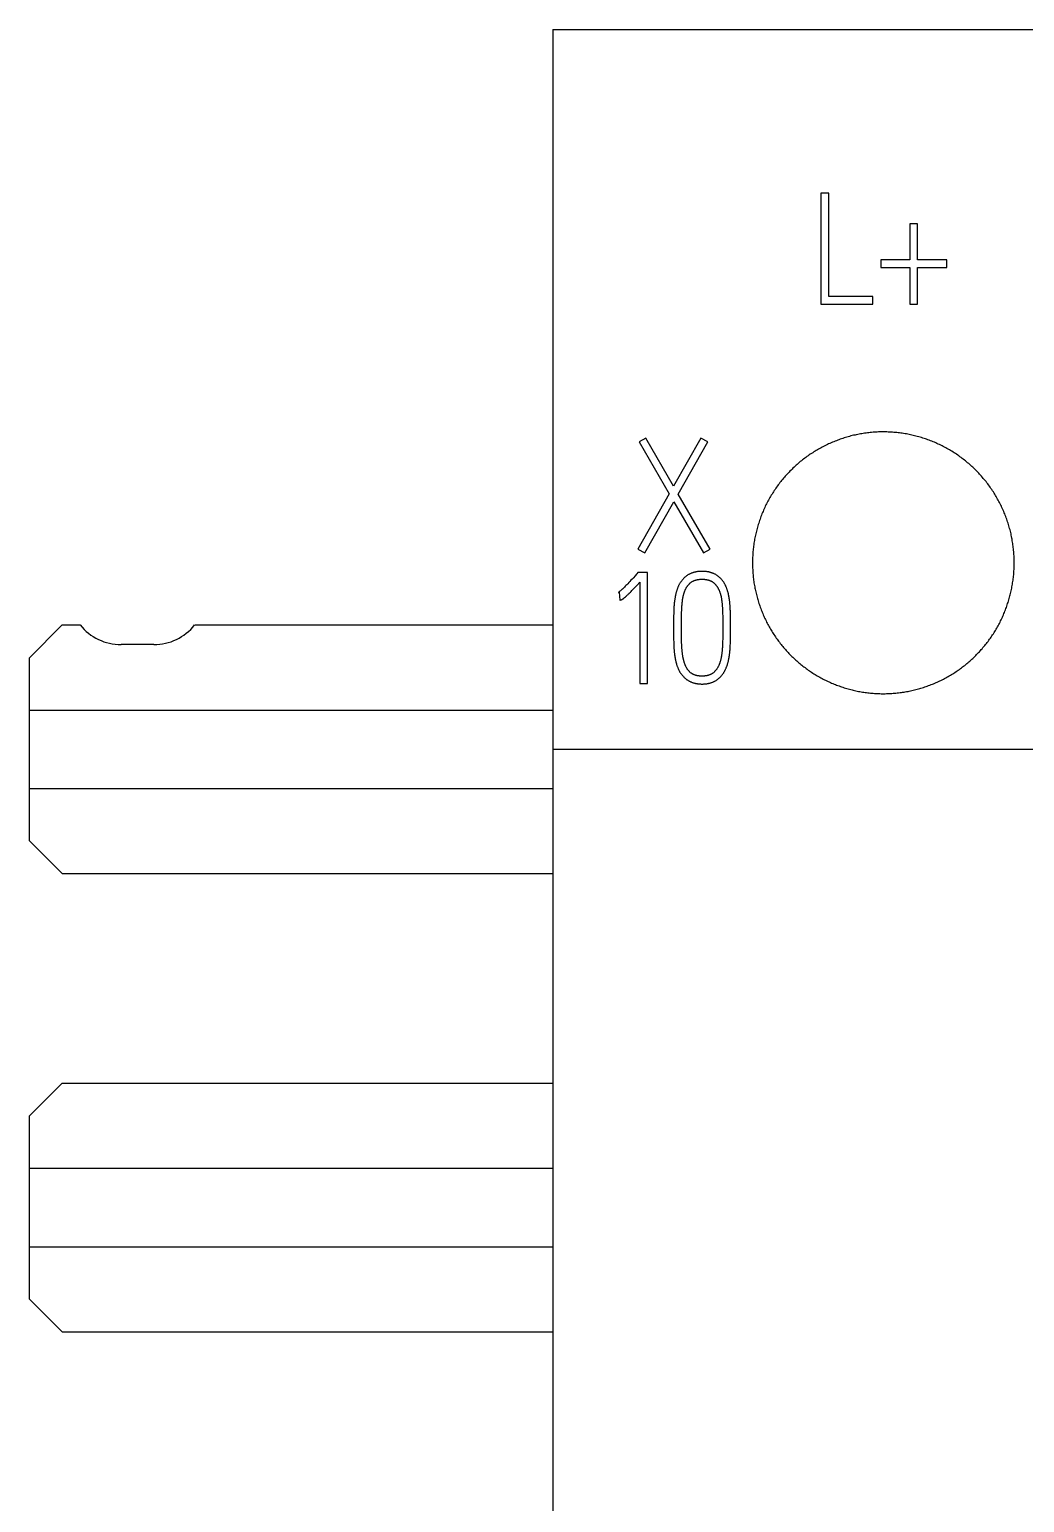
# Model space of a CAD drawing. Extents: x 0 to 420, y 0 to 297.
# Drawn here: x 102.81 to 118.02, y 212.14 to 234.65 of the extents above; entities that cross this region are included whole.
import ezdxf

# ---------------------------------------------------------------- set-up
doc = ezdxf.new("R2010")
doc.units = 0
doc.header["$LTSCALE"] = 23.1
doc.layers.add('10000_FRONT', color=7, linetype='CONTINUOUS')
doc.layers.add('10500_FRONT_LABELING', color=7, linetype='CONTINUOUS')

msp = doc.modelspace()

# ---------------------------------------------------------------- linework, layer by layer
at = {"layer": '10000_FRONT', "color": 7, "linetype": 'CONTINUOUS'}
for p, q in [((110.808, 234.648), (110.808, 144.648)), ((110.808, 234.648), (146.308, 234.648)), ((103.308, 225.548), (102.808, 225.048)), ((103.308, 225.548), (103.584, 225.548)), ((105.333, 225.548), (110.808, 225.548)), ((104.708, 225.248), (104.208, 225.248)), ((102.808, 222.248), (102.808, 225.048)), ((102.808, 224.248), (110.808, 224.248)), ((110.808, 223.648), (146.308, 223.648)), ((102.808, 223.048), (110.808, 223.048)), ((102.808, 222.248), (103.308, 221.748)), ((103.308, 221.748), (110.808, 221.748)), ((103.308, 218.548), (102.808, 218.048)), ((103.308, 218.548), (110.808, 218.548)), ((102.808, 215.248), (102.808, 218.048)), ((102.808, 217.248), (110.808, 217.248)), ((102.808, 216.048), (110.808, 216.048)), ((102.808, 215.248), (103.308, 214.748)), ((103.308, 214.748), (110.808, 214.748))]:
    msp.add_line(p, q, dxfattribs=at)
for points in [[(117.858, 226.498), (117.858, 226.519), (117.858, 226.541), (117.857, 226.562), (117.856, 226.583), (117.855, 226.605), (117.854, 226.626), (117.852, 226.647), (117.851, 226.668), (117.849, 226.689), (117.847, 226.71), (117.844, 226.731), (117.842, 226.752), (117.839, 226.773), (117.836, 226.794), (117.833, 226.815), (117.829, 226.836), (117.826, 226.857), (117.822, 226.877), (117.818, 226.898), (117.813, 226.919), (117.809, 226.94), (117.804, 226.96), (117.799, 226.981), (117.794, 227.001), (117.788, 227.022), (117.783, 227.042), (117.777, 227.063), (117.771, 227.083), (117.764, 227.103), (117.758, 227.124), (117.751, 227.144), (117.744, 227.164), (117.737, 227.184), (117.729, 227.204), (117.722, 227.224), (117.714, 227.244), (117.706, 227.264), (117.697, 227.283), (117.689, 227.303), (117.68, 227.322), (117.671, 227.342), (117.662, 227.361), (117.653, 227.38), (117.644, 227.399), (117.634, 227.418), (117.624, 227.436), (117.614, 227.455), (117.604, 227.473), (117.594, 227.492), (117.583, 227.51), (117.572, 227.528), (117.561, 227.546), (117.55, 227.564), (117.539, 227.582), (117.527, 227.6), (117.515, 227.618), (117.503, 227.635), (117.491, 227.653), (117.479, 227.67), (117.466, 227.687), (117.453, 227.704), (117.44, 227.721), (117.427, 227.738), (117.414, 227.755), (117.4, 227.772), (117.386, 227.788), (117.373, 227.804), (117.359, 227.82), (117.344, 227.836), (117.33, 227.852), (117.315, 227.868), (117.301, 227.883), (117.286, 227.898), (117.271, 227.913), (117.256, 227.928), (117.241, 227.943), (117.225, 227.958), (117.21, 227.972), (117.194, 227.986), (117.178, 228), (117.162, 228.014), (117.146, 228.028), (117.13, 228.042), (117.113, 228.055), (117.097, 228.068), (117.08, 228.081), (117.063, 228.094), (117.046, 228.107), (117.029, 228.119), (117.012, 228.132), (116.994, 228.144), (116.976, 228.156), (116.959, 228.168), (116.941, 228.18), (116.923, 228.191), (116.904, 228.202), (116.886, 228.214), (116.867, 228.225), (116.849, 228.235), (116.83, 228.246), (116.811, 228.256), (116.793, 228.266), (116.774, 228.276), (116.755, 228.286), (116.736, 228.295), (116.716, 228.304), (116.697, 228.313), (116.678, 228.322), (116.658, 228.331), (116.639, 228.339), (116.619, 228.347), (116.6, 228.355), (116.58, 228.363), (116.56, 228.371), (116.54, 228.378), (116.52, 228.385), (116.5, 228.392), (116.48, 228.399), (116.459, 228.405), (116.439, 228.412), (116.419, 228.418), (116.398, 228.424), (116.377, 228.429), (116.357, 228.435), (116.336, 228.44), (116.315, 228.445), (116.294, 228.45), (116.273, 228.454), (116.252, 228.459), (116.231, 228.463), (116.21, 228.467), (116.189, 228.47), (116.168, 228.474), (116.146, 228.477), (116.125, 228.48), (116.104, 228.483), (116.083, 228.485), (116.062, 228.488), (116.041, 228.49), (116.019, 228.491), (115.998, 228.493), (115.977, 228.494), (115.956, 228.496), (115.934, 228.496), (115.913, 228.497), (115.892, 228.498), (115.871, 228.498), (115.849, 228.498), (115.828, 228.498), (115.807, 228.497), (115.785, 228.497), (115.764, 228.496), (115.743, 228.495), (115.721, 228.493), (115.7, 228.492), (115.679, 228.49), (115.657, 228.488), (115.636, 228.486), (115.614, 228.483), (115.593, 228.48), (115.572, 228.477), (115.551, 228.474), (115.529, 228.471), (115.508, 228.467), (115.487, 228.463), (115.466, 228.459), (115.445, 228.455), (115.425, 228.45), (115.404, 228.446), (115.383, 228.441), (115.362, 228.436), (115.342, 228.43), (115.321, 228.425), (115.301, 228.419), (115.28, 228.413), (115.26, 228.407), (115.24, 228.4), (115.22, 228.393), (115.2, 228.386), (115.18, 228.379), (115.16, 228.372), (115.14, 228.364), (115.12, 228.357), (115.1, 228.349), (115.08, 228.341), (115.061, 228.332), (115.041, 228.323), (115.021, 228.315), (115.002, 228.305), (114.983, 228.296), (114.963, 228.287), (114.944, 228.277), (114.925, 228.267), (114.906, 228.257), (114.887, 228.247), (114.869, 228.236), (114.85, 228.226), (114.832, 228.215), (114.814, 228.204)], [(114.814, 228.204), (114.796, 228.192), (114.778, 228.181), (114.76, 228.169), (114.742, 228.158), (114.725, 228.146), (114.707, 228.134), (114.69, 228.121), (114.673, 228.109), (114.656, 228.096), (114.639, 228.083), (114.622, 228.07), (114.605, 228.057), (114.589, 228.044), (114.573, 228.03), (114.556, 228.016), (114.54, 228.002), (114.524, 227.988), (114.509, 227.974), (114.493, 227.96), (114.477, 227.945), (114.462, 227.93), (114.447, 227.915), (114.431, 227.9), (114.417, 227.884), (114.402, 227.869), (114.387, 227.853), (114.373, 227.837), (114.359, 227.821), (114.345, 227.805), (114.331, 227.789), (114.317, 227.773), (114.304, 227.756), (114.29, 227.74), (114.277, 227.723), (114.264, 227.706), (114.252, 227.689), (114.239, 227.672), (114.227, 227.655), (114.215, 227.638), (114.203, 227.62), (114.191, 227.603), (114.179, 227.585), (114.168, 227.567), (114.157, 227.549), (114.146, 227.531), (114.135, 227.513), (114.124, 227.494), (114.113, 227.476), (114.103, 227.457), (114.093, 227.439), (114.083, 227.42), (114.073, 227.401), (114.064, 227.382), (114.054, 227.362), (114.045, 227.343), (114.036, 227.324), (114.028, 227.304), (114.019, 227.284), (114.011, 227.265), (114.003, 227.245), (113.995, 227.225), (113.987, 227.206), (113.98, 227.186), (113.973, 227.166), (113.966, 227.146), (113.959, 227.126), (113.953, 227.105), (113.946, 227.085), (113.94, 227.065), (113.934, 227.045), (113.929, 227.024), (113.923, 227.004), (113.918, 226.983), (113.913, 226.963), (113.908, 226.942), (113.903, 226.922), (113.899, 226.901), (113.895, 226.88), (113.891, 226.859), (113.887, 226.838), (113.884, 226.817), (113.88, 226.796), (113.877, 226.775), (113.875, 226.754), (113.872, 226.733), (113.869, 226.712), (113.867, 226.69), (113.865, 226.669), (113.864, 226.648), (113.862, 226.626), (113.861, 226.605), (113.86, 226.584), (113.859, 226.562), (113.859, 226.541), (113.858, 226.519), (113.858, 226.498)], [(113.858, 226.498), (113.858, 226.477), (113.858, 226.457), (113.859, 226.436), (113.86, 226.416), (113.861, 226.395), (113.862, 226.375), (113.863, 226.355), (113.865, 226.334), (113.867, 226.314), (113.869, 226.294), (113.871, 226.274), (113.873, 226.254), (113.876, 226.233), (113.878, 226.213), (113.881, 226.193), (113.885, 226.173), (113.888, 226.153), (113.892, 226.133), (113.895, 226.113), (113.899, 226.093), (113.904, 226.073), (113.908, 226.054), (113.913, 226.034), (113.917, 226.014), (113.923, 225.994), (113.928, 225.975), (113.933, 225.955), (113.939, 225.935), (113.945, 225.916), (113.951, 225.896), (113.957, 225.877), (113.963, 225.857), (113.97, 225.838), (113.977, 225.818), (113.984, 225.799), (113.991, 225.78), (113.999, 225.761), (114.007, 225.742), (114.014, 225.723), (114.022, 225.704), (114.031, 225.685), (114.039, 225.667), (114.048, 225.648), (114.056, 225.63), (114.065, 225.612), (114.074, 225.593), (114.084, 225.575), (114.093, 225.557), (114.103, 225.539), (114.113, 225.522), (114.123, 225.504), (114.133, 225.486), (114.143, 225.469), (114.154, 225.451), (114.164, 225.434), (114.175, 225.417), (114.186, 225.4), (114.198, 225.383), (114.209, 225.366), (114.221, 225.349), (114.233, 225.333), (114.245, 225.316), (114.257, 225.299), (114.269, 225.283), (114.282, 225.267), (114.295, 225.251), (114.308, 225.235), (114.321, 225.219), (114.334, 225.203), (114.347, 225.187), (114.361, 225.172), (114.375, 225.157), (114.388, 225.142), (114.402, 225.127), (114.416, 225.112), (114.431, 225.097), (114.445, 225.083), (114.459, 225.068), (114.474, 225.054), (114.489, 225.04), (114.504, 225.026), (114.519, 225.012), (114.534, 224.999), (114.549, 224.986), (114.565, 224.972), (114.58, 224.959), (114.596, 224.946), (114.612, 224.933), (114.628, 224.921), (114.644, 224.908), (114.661, 224.896), (114.677, 224.884), (114.694, 224.872), (114.71, 224.86), (114.727, 224.848), (114.744, 224.837), (114.761, 224.825), (114.779, 224.814), (114.796, 224.803), (114.814, 224.792), (114.831, 224.782), (114.849, 224.771), (114.867, 224.761), (114.885, 224.751), (114.903, 224.741), (114.921, 224.731), (114.939, 224.722), (114.957, 224.712), (114.976, 224.703), (114.994, 224.694), (115.013, 224.685), (115.031, 224.677), (115.05, 224.669), (115.068, 224.66), (115.087, 224.652), (115.106, 224.645), (115.125, 224.637), (115.144, 224.63), (115.163, 224.623), (115.182, 224.616), (115.202, 224.609), (115.221, 224.602), (115.24, 224.596), (115.26, 224.589), (115.279, 224.583), (115.299, 224.578), (115.319, 224.572), (115.339, 224.567), (115.359, 224.561), (115.379, 224.556), (115.399, 224.551), (115.419, 224.547), (115.439, 224.542), (115.459, 224.538), (115.48, 224.534), (115.5, 224.53), (115.52, 224.527), (115.54, 224.523), (115.561, 224.52), (115.581, 224.517), (115.601, 224.515), (115.622, 224.512), (115.642, 224.51), (115.662, 224.508), (115.683, 224.506), (115.703, 224.504), (115.723, 224.503), (115.744, 224.501), (115.764, 224.5), (115.785, 224.499), (115.805, 224.499), (115.825, 224.498), (115.846, 224.498), (115.866, 224.498), (115.887, 224.498), (115.907, 224.499), (115.928, 224.499), (115.948, 224.5), (115.969, 224.501), (115.989, 224.502), (116.01, 224.504), (116.03, 224.505), (116.051, 224.507), (116.071, 224.509), (116.092, 224.512), (116.113, 224.514), (116.133, 224.517), (116.153, 224.52), (116.174, 224.523), (116.194, 224.526), (116.214, 224.53), (116.235, 224.534), (116.255, 224.538), (116.275, 224.542), (116.295, 224.546), (116.315, 224.551), (116.335, 224.556), (116.354, 224.561), (116.374, 224.566), (116.394, 224.571), (116.414, 224.577), (116.433, 224.582), (116.453, 224.588), (116.472, 224.595), (116.492, 224.601), (116.511, 224.608), (116.53, 224.614), (116.549, 224.621), (116.569, 224.628), (116.588, 224.636), (116.607, 224.643), (116.626, 224.651), (116.645, 224.659), (116.664, 224.667), (116.682, 224.676), (116.701, 224.684), (116.72, 224.693), (116.738, 224.702), (116.757, 224.711)], [(116.757, 224.711), (116.775, 224.721), (116.794, 224.73), (116.812, 224.74), (116.83, 224.75), (116.848, 224.76), (116.865, 224.77), (116.883, 224.781), (116.901, 224.791), (116.918, 224.802), (116.935, 224.813), (116.952, 224.824), (116.969, 224.835), (116.986, 224.847), (117.003, 224.858), (117.02, 224.87), (117.036, 224.882), (117.053, 224.894), (117.069, 224.906), (117.085, 224.919), (117.101, 224.931), (117.117, 224.944), (117.133, 224.957), (117.149, 224.97), (117.164, 224.983), (117.18, 224.997), (117.195, 225.01), (117.21, 225.024), (117.225, 225.038), (117.24, 225.052), (117.255, 225.067), (117.27, 225.081), (117.284, 225.096), (117.299, 225.11), (117.313, 225.125), (117.327, 225.14), (117.341, 225.156), (117.354, 225.171), (117.368, 225.186), (117.381, 225.202), (117.394, 225.217), (117.407, 225.233), (117.42, 225.249), (117.433, 225.265), (117.445, 225.281), (117.458, 225.297), (117.47, 225.314), (117.482, 225.33), (117.494, 225.347), (117.505, 225.363), (117.517, 225.38), (117.528, 225.397), (117.539, 225.414), (117.55, 225.431), (117.561, 225.449), (117.571, 225.466), (117.582, 225.484), (117.592, 225.501), (117.602, 225.519), (117.612, 225.537), (117.622, 225.555), (117.631, 225.573), (117.641, 225.591), (117.65, 225.61), (117.659, 225.628), (117.668, 225.647), (117.677, 225.665), (117.685, 225.684), (117.693, 225.703), (117.701, 225.722), (117.709, 225.741), (117.717, 225.76), (117.724, 225.779), (117.731, 225.798), (117.739, 225.817), (117.745, 225.836), (117.752, 225.855), (117.758, 225.875), (117.765, 225.894), (117.771, 225.913), (117.777, 225.933), (117.782, 225.952), (117.788, 225.972), (117.793, 225.992), (117.798, 226.011), (117.803, 226.031), (117.807, 226.051), (117.812, 226.071), (117.816, 226.09), (117.82, 226.11), (117.824, 226.13), (117.828, 226.151), (117.831, 226.171), (117.834, 226.191), (117.837, 226.211), (117.84, 226.231), (117.843, 226.252), (117.845, 226.272), (117.848, 226.293), (117.85, 226.313), (117.851, 226.334), (117.853, 226.354), (117.854, 226.375), (117.855, 226.395), (117.856, 226.416), (117.857, 226.436), (117.858, 226.457), (117.858, 226.477), (117.858, 226.498)]]:
    msp.add_lwpolyline(points, dxfattribs=at)
for centre, start, end in [((104.208, 226.048), 218.6822, 270), ((104.708, 226.048), 270, 321.3178)]:
    msp.add_arc(centre, 0.8, start, end, dxfattribs=at)
at = {"layer": '10500_FRONT_LABELING', "color": 7, "linetype": 'CONTINUOUS'}
for p, q in [((114.903, 232.146), (114.903, 230.448)), ((115.023, 232.146), (114.903, 232.146)), ((115.023, 230.568), (115.023, 232.146)), ((116.264, 231.676), (116.264, 231.129)), ((116.381, 231.676), (116.264, 231.676)), ((116.381, 231.129), (116.381, 231.676)), ((115.82, 231.129), (115.82, 231.009)), ((116.264, 231.129), (115.82, 231.129)), ((115.82, 231.009), (116.264, 231.009)), ((116.264, 231.009), (116.264, 230.448)), ((116.829, 231.129), (116.381, 231.129)), ((116.381, 230.448), (116.381, 231.009)), ((116.381, 231.009), (116.829, 231.009)), ((116.829, 231.009), (116.829, 231.129)), ((115.698, 230.568), (115.023, 230.568)), ((115.698, 230.448), (115.698, 230.568)), ((114.903, 230.448), (115.698, 230.448)), ((116.264, 230.448), (116.381, 230.448)), ((112.228, 228.404), (112.127, 228.345)), ((112.127, 228.345), (112.587, 227.55)), ((112.653, 227.668), (112.228, 228.404)), ((113.07, 228.404), (112.653, 227.668)), ((112.723, 227.548), (113.176, 228.345)), ((113.176, 228.345), (113.07, 228.404)), ((112.587, 227.55), (112.108, 226.709)), ((112.212, 226.65), (112.655, 227.43)), ((112.655, 227.43), (113.108, 226.65)), ((113.212, 226.709), (112.723, 227.548)), ((112.108, 226.709), (112.212, 226.65)), ((113.108, 226.65), (113.212, 226.709)), ((112.001, 226.231), (111.984, 226.213)), ((112.017, 226.248), (112.001, 226.231)), ((112.033, 226.265), (112.017, 226.248)), ((112.108, 226.349), (112.091, 226.33)), ((112.256, 226.349), (112.108, 226.349)), ((112.256, 224.656), (112.256, 226.349)), ((111.808, 226.044), (111.822, 226.049)), ((111.822, 226.049), (111.829, 225.929)), ((111.925, 226.15), (111.914, 226.139)), ((111.936, 226.162), (111.925, 226.15)), ((111.952, 226.179), (111.936, 226.162)), ((111.948, 226.007), (111.956, 226.014)), ((111.968, 226.196), (111.952, 226.179)), ((111.956, 226.014), (111.964, 226.022)), ((111.964, 226.022), (111.972, 226.03)), ((111.984, 226.213), (111.968, 226.196)), ((111.972, 226.03), (111.98, 226.038)), ((111.98, 226.038), (111.992, 226.049)), ((111.992, 226.049), (112.004, 226.061)), ((112.004, 226.061), (112.016, 226.073)), ((112.016, 226.073), (112.031, 226.089)), ((112.031, 226.089), (112.047, 226.105)), ((112.047, 226.105), (112.07, 226.129)), ((112.07, 226.129), (112.096, 226.158)), ((112.096, 226.158), (112.138, 226.202)), ((112.138, 226.202), (112.138, 224.656)), ((112.655, 225.778), (112.655, 225.762)), ((112.776, 225.779), (112.777, 225.792)), ((112.776, 225.766), (112.776, 225.779)), ((112.777, 225.792), (112.778, 225.805)), ((112.778, 225.805), (112.779, 225.817)), ((112.779, 225.83), (112.78, 225.843)), ((112.779, 225.817), (112.779, 225.83)), ((112.78, 225.843), (112.782, 225.856)), ((112.782, 225.856), (112.783, 225.869)), ((113.393, 225.883), (113.394, 225.87)), ((113.394, 225.87), (113.395, 225.857)), ((113.395, 225.857), (113.396, 225.844)), ((113.396, 225.844), (113.397, 225.831)), ((113.397, 225.831), (113.398, 225.818)), ((113.398, 225.818), (113.399, 225.805)), ((113.399, 225.805), (113.4, 225.792)), ((113.4, 225.792), (113.4, 225.779)), ((113.4, 225.779), (113.401, 225.766)), ((113.519, 225.778), (113.518, 225.795)), ((113.52, 225.762), (113.519, 225.778)), ((112.653, 225.624), (112.652, 225.567)), ((112.652, 225.567), (112.652, 225.493)), ((112.654, 225.721), (112.653, 225.689)), ((112.653, 225.689), (112.653, 225.624)), ((112.655, 225.762), (112.654, 225.745)), ((112.654, 225.745), (112.654, 225.721)), ((112.772, 225.538), (112.773, 225.571)), ((112.773, 225.655), (112.774, 225.681)), ((112.773, 225.623), (112.773, 225.655)), ((112.773, 225.597), (112.773, 225.623)), ((112.773, 225.571), (112.773, 225.597)), ((112.774, 225.72), (112.775, 225.74)), ((112.774, 225.701), (112.774, 225.72)), ((112.774, 225.681), (112.774, 225.701)), ((112.775, 225.753), (112.776, 225.766)), ((112.775, 225.74), (112.775, 225.753)), ((113.401, 225.766), (113.401, 225.753)), ((113.401, 225.753), (113.402, 225.734)), ((113.402, 225.734), (113.402, 225.714)), ((113.402, 225.714), (113.403, 225.694)), ((113.403, 225.694), (113.403, 225.668)), ((113.403, 225.668), (113.404, 225.636)), ((113.404, 225.636), (113.404, 225.61)), ((113.404, 225.61), (113.404, 225.584)), ((113.404, 225.584), (113.404, 225.558)), ((113.404, 225.558), (113.404, 225.525)), ((113.52, 225.746), (113.52, 225.762)), ((113.521, 225.722), (113.52, 225.746)), ((113.521, 225.689), (113.521, 225.722)), ((113.522, 225.616), (113.521, 225.689)), ((113.522, 225.559), (113.522, 225.616)), ((113.522, 225.519), (113.522, 225.559)), ((112.652, 225.493), (112.652, 225.438)), ((112.652, 225.438), (112.653, 225.384)), ((112.653, 225.384), (112.653, 225.321)), ((112.772, 225.486), (112.772, 225.538)), ((112.772, 225.458), (112.772, 225.486)), ((112.773, 225.431), (112.772, 225.458)), ((112.773, 225.404), (112.773, 225.431)), ((112.773, 225.376), (112.773, 225.404)), ((112.774, 225.342), (112.773, 225.376)), ((112.774, 225.321), (112.774, 225.342)), ((113.403, 225.327), (113.402, 225.307)), ((113.404, 225.389), (113.403, 225.355)), ((113.403, 225.355), (113.403, 225.327)), ((113.404, 225.525), (113.404, 225.472)), ((113.404, 225.472), (113.404, 225.444)), ((113.404, 225.444), (113.404, 225.417)), ((113.404, 225.417), (113.404, 225.389)), ((113.521, 225.328), (113.522, 225.391)), ((113.521, 225.297), (113.521, 225.328)), ((113.522, 225.446), (113.522, 225.519)), ((113.522, 225.391), (113.522, 225.446)), ((112.653, 225.321), (112.654, 225.29)), ((112.654, 225.29), (112.654, 225.267)), ((112.654, 225.267), (112.655, 225.251)), ((112.655, 225.251), (112.655, 225.236)), ((112.655, 225.236), (112.656, 225.22)), ((112.774, 225.301), (112.774, 225.321)), ((112.775, 225.28), (112.774, 225.301)), ((112.775, 225.267), (112.775, 225.28)), ((112.776, 225.253), (112.775, 225.267)), ((112.776, 225.239), (112.776, 225.253)), ((112.777, 225.226), (112.776, 225.239)), ((112.778, 225.212), (112.777, 225.226)), ((112.779, 225.198), (112.778, 225.212)), ((112.78, 225.185), (112.779, 225.198)), ((112.781, 225.171), (112.78, 225.185)), ((112.782, 225.158), (112.781, 225.171)), ((112.784, 225.144), (112.782, 225.158)), ((113.396, 225.176), (113.395, 225.162)), ((113.397, 225.19), (113.396, 225.176)), ((113.398, 225.203), (113.397, 225.19)), ((113.399, 225.217), (113.398, 225.203)), ((113.402, 225.272), (113.401, 225.258)), ((113.401, 225.258), (113.401, 225.245)), ((113.402, 225.307), (113.402, 225.286)), ((113.402, 225.286), (113.402, 225.272)), ((113.519, 225.242), (113.52, 225.258)), ((113.52, 225.273), (113.521, 225.297)), ((113.52, 225.258), (113.52, 225.273)), ((112.138, 224.656), (112.256, 224.656))]:
    msp.add_line(p, q, dxfattribs=at)
for points in [[(112.081, 226.318), (112.07, 226.306), (112.033, 226.265)], [(112.091, 226.33), (112.086, 226.324), (112.081, 226.318)], [(113.518, 225.795), (113.518, 225.803), (113.518, 225.811), (113.517, 225.819), (113.517, 225.827), (113.516, 225.835), (113.516, 225.843), (113.515, 225.851), (113.514, 225.859), (113.514, 225.867), (113.513, 225.876), (113.512, 225.884), (113.511, 225.892), (113.51, 225.9), (113.51, 225.908), (113.509, 225.916), (113.508, 225.924), (113.507, 225.932), (113.505, 225.94), (113.504, 225.948), (113.503, 225.956), (113.502, 225.964), (113.5, 225.972), (113.499, 225.98), (113.498, 225.988), (113.496, 225.996), (113.494, 226.004), (113.493, 226.012), (113.491, 226.02), (113.489, 226.028), (113.487, 226.036), (113.485, 226.044), (113.483, 226.052), (113.481, 226.06), (113.478, 226.067), (113.476, 226.075), (113.473, 226.083), (113.471, 226.091), (113.468, 226.098), (113.465, 226.106), (113.463, 226.114), (113.46, 226.121), (113.456, 226.129), (113.453, 226.136), (113.45, 226.144), (113.446, 226.151), (113.443, 226.158), (113.439, 226.166), (113.435, 226.173), (113.431, 226.18), (113.427, 226.187), (113.423, 226.194), (113.419, 226.2), (113.414, 226.207), (113.409, 226.214), (113.405, 226.22), (113.4, 226.227), (113.394, 226.233), (113.389, 226.239), (113.384, 226.245), (113.378, 226.251), (113.373, 226.257), (113.367, 226.263), (113.361, 226.269), (113.355, 226.274), (113.349, 226.28), (113.343, 226.285), (113.337, 226.29), (113.33, 226.295), (113.323, 226.3), (113.317, 226.305), (113.31, 226.309), (113.303, 226.314), (113.296, 226.318), (113.289, 226.322), (113.281, 226.326), (113.274, 226.329), (113.267, 226.333), (113.259, 226.336), (113.252, 226.339), (113.244, 226.342), (113.236, 226.345), (113.229, 226.347), (113.221, 226.35), (113.213, 226.352), (113.205, 226.354), (113.197, 226.356), (113.189, 226.358), (113.181, 226.359), (113.173, 226.361), (113.165, 226.362), (113.157, 226.363), (113.148, 226.364), (113.14, 226.365), (113.132, 226.366), (113.124, 226.366), (113.116, 226.367), (113.108, 226.367), (113.1, 226.367), (113.092, 226.367), (113.083, 226.367), (113.075, 226.367), (113.067, 226.367), (113.059, 226.367), (113.051, 226.366), (113.043, 226.366), (113.035, 226.365), (113.026, 226.364), (113.018, 226.363), (113.01, 226.362), (113.002, 226.36), (112.994, 226.359), (112.986, 226.357), (112.978, 226.355), (112.97, 226.353), (112.962, 226.351), (112.954, 226.349), (112.946, 226.347), (112.939, 226.344), (112.931, 226.341), (112.923, 226.338), (112.916, 226.335), (112.908, 226.332), (112.901, 226.328), (112.894, 226.325), (112.886, 226.321), (112.879, 226.317), (112.872, 226.313), (112.865, 226.308), (112.859, 226.304), (112.852, 226.299), (112.845, 226.294), (112.839, 226.289), (112.833, 226.284), (112.826, 226.279), (112.82, 226.273), (112.814, 226.268), (112.809, 226.262), (112.803, 226.256), (112.797, 226.25), (112.792, 226.244), (112.786, 226.238), (112.781, 226.232), (112.776, 226.225), (112.771, 226.219), (112.766, 226.212), (112.762, 226.206), (112.757, 226.199), (112.753, 226.192), (112.749, 226.185), (112.744, 226.178), (112.74, 226.171), (112.737, 226.164), (112.733, 226.156), (112.729, 226.149), (112.726, 226.142), (112.722, 226.134), (112.719, 226.127), (112.716, 226.119), (112.713, 226.112), (112.71, 226.104), (112.708, 226.096), (112.705, 226.089), (112.702, 226.081), (112.7, 226.073), (112.698, 226.066)], [(112.783, 225.869), (112.784, 225.882), (112.785, 225.889), (112.785, 225.895), (112.786, 225.902), (112.787, 225.908), (112.788, 225.915), (112.789, 225.921), (112.789, 225.928), (112.79, 225.934), (112.791, 225.94), (112.792, 225.947), (112.793, 225.953), (112.795, 225.96), (112.796, 225.966), (112.797, 225.973), (112.798, 225.979), (112.8, 225.985), (112.801, 225.992), (112.803, 225.998), (112.804, 226.004), (112.806, 226.01), (112.807, 226.017), (112.809, 226.023), (112.811, 226.029), (112.813, 226.035), (112.815, 226.042), (112.817, 226.048), (112.819, 226.054), (112.821, 226.06), (112.823, 226.066), (112.826, 226.072), (112.828, 226.078), (112.831, 226.084), (112.833, 226.09), (112.836, 226.096), (112.839, 226.102), (112.842, 226.108), (112.845, 226.114), (112.849, 226.119), (112.852, 226.125), (112.856, 226.13), (112.859, 226.136), (112.863, 226.141), (112.867, 226.146), (112.871, 226.152), (112.875, 226.157), (112.879, 226.162), (112.884, 226.167), (112.888, 226.172), (112.893, 226.176), (112.897, 226.181), (112.902, 226.185), (112.907, 226.19), (112.912, 226.194), (112.917, 226.198), (112.922, 226.202), (112.927, 226.205), (112.933, 226.209), (112.938, 226.213), (112.944, 226.216), (112.95, 226.219), (112.956, 226.222), (112.962, 226.224), (112.968, 226.227), (112.974, 226.229), (112.98, 226.231), (112.987, 226.233), (112.993, 226.235), (112.999, 226.237), (113.006, 226.239), (113.012, 226.24), (113.019, 226.241), (113.025, 226.242), (113.032, 226.243), (113.038, 226.244), (113.045, 226.245), (113.051, 226.246), (113.058, 226.246), (113.064, 226.247), (113.071, 226.247), (113.078, 226.247), (113.084, 226.247), (113.091, 226.247), (113.097, 226.247), (113.104, 226.247), (113.11, 226.247), (113.117, 226.246), (113.123, 226.246), (113.13, 226.245), (113.136, 226.244), (113.143, 226.244), (113.149, 226.243), (113.156, 226.241), (113.162, 226.24), (113.169, 226.239), (113.175, 226.237), (113.182, 226.236), (113.188, 226.234), (113.194, 226.232), (113.2, 226.23), (113.207, 226.227), (113.213, 226.225), (113.219, 226.222), (113.225, 226.219), (113.231, 226.216), (113.236, 226.213), (113.242, 226.21), (113.248, 226.206), (113.253, 226.203), (113.258, 226.199), (113.264, 226.195), (113.269, 226.191), (113.274, 226.186), (113.278, 226.182), (113.283, 226.177), (113.288, 226.173), (113.292, 226.168), (113.296, 226.163), (113.3, 226.158), (113.304, 226.152), (113.308, 226.147), (113.312, 226.142), (113.316, 226.136), (113.319, 226.131), (113.323, 226.125), (113.326, 226.12), (113.329, 226.114), (113.333, 226.108), (113.336, 226.102), (113.339, 226.097), (113.342, 226.091), (113.344, 226.085), (113.347, 226.079), (113.35, 226.073), (113.352, 226.067), (113.354, 226.061), (113.357, 226.054), (113.359, 226.048), (113.361, 226.042), (113.363, 226.036), (113.365, 226.03), (113.367, 226.023), (113.369, 226.017), (113.37, 226.011)], [(111.914, 226.139), (111.903, 226.128), (111.897, 226.122), (111.891, 226.117), (111.886, 226.111), (111.88, 226.106), (111.874, 226.1), (111.869, 226.095), (111.863, 226.09), (111.857, 226.084), (111.851, 226.079), (111.845, 226.074), (111.839, 226.069), (111.833, 226.064), (111.827, 226.058), (111.821, 226.054), (111.815, 226.049), (111.811, 226.047), (111.808, 226.044)], [(111.829, 225.929), (111.832, 225.929), (111.835, 225.929), (111.838, 225.93), (111.84, 225.93), (111.846, 225.931), (111.849, 225.932), (111.851, 225.933), (111.854, 225.934), (111.857, 225.935), (111.859, 225.936), (111.862, 225.937), (111.867, 225.939), (111.872, 225.942), (111.876, 225.945), (111.881, 225.949), (111.885, 225.952), (111.89, 225.955), (111.894, 225.959), (111.898, 225.962), (111.903, 225.966), (111.907, 225.969), (111.911, 225.973), (111.916, 225.977), (111.92, 225.98), (111.924, 225.984), (111.928, 225.988), (111.932, 225.991), (111.936, 225.995), (111.94, 225.999), (111.948, 226.007)], [(112.698, 226.066), (112.695, 226.058), (112.693, 226.05), (112.691, 226.042), (112.689, 226.035), (112.687, 226.027), (112.685, 226.019), (112.683, 226.011), (112.681, 226.003), (112.68, 225.995), (112.678, 225.987), (112.677, 225.979), (112.675, 225.971), (112.674, 225.963), (112.672, 225.955), (112.671, 225.947), (112.67, 225.939), (112.669, 225.931), (112.667, 225.923), (112.666, 225.915), (112.665, 225.907), (112.664, 225.899), (112.663, 225.891), (112.663, 225.883), (112.662, 225.875), (112.661, 225.867), (112.66, 225.859), (112.66, 225.85), (112.659, 225.842), (112.658, 225.834), (112.658, 225.826), (112.657, 225.818), (112.657, 225.81), (112.656, 225.802), (112.656, 225.794), (112.655, 225.778)], [(113.37, 226.011), (113.372, 226.004), (113.374, 225.998), (113.375, 225.992), (113.377, 225.986), (113.378, 225.979), (113.379, 225.973), (113.381, 225.967), (113.382, 225.96), (113.383, 225.954), (113.384, 225.947), (113.385, 225.941), (113.386, 225.935), (113.387, 225.928), (113.388, 225.922), (113.389, 225.915), (113.39, 225.909), (113.391, 225.902), (113.391, 225.896), (113.392, 225.89), (113.393, 225.883)], [(112.656, 225.22), (112.656, 225.212), (112.657, 225.205), (112.657, 225.197), (112.658, 225.189), (112.658, 225.181), (112.659, 225.174), (112.659, 225.166), (112.66, 225.158), (112.661, 225.15), (112.661, 225.143), (112.662, 225.135), (112.663, 225.127), (112.664, 225.119), (112.665, 225.112), (112.666, 225.104), (112.667, 225.096), (112.668, 225.089), (112.669, 225.081), (112.67, 225.073), (112.671, 225.065), (112.672, 225.058), (112.674, 225.05), (112.675, 225.042), (112.676, 225.035), (112.678, 225.027), (112.68, 225.019), (112.681, 225.012), (112.683, 225.004), (112.685, 224.996), (112.686, 224.989), (112.688, 224.981), (112.69, 224.973), (112.692, 224.966), (112.695, 224.958), (112.697, 224.951), (112.699, 224.943), (112.702, 224.935), (112.704, 224.928), (112.707, 224.92), (112.709, 224.913), (112.712, 224.906), (112.715, 224.898), (112.718, 224.891), (112.721, 224.884), (112.724, 224.876), (112.727, 224.869), (112.73, 224.862), (112.734, 224.855), (112.738, 224.848), (112.742, 224.841), (112.745, 224.834), (112.75, 224.827), (112.754, 224.821), (112.758, 224.814), (112.763, 224.807), (112.767, 224.801), (112.772, 224.795), (112.777, 224.789), (112.782, 224.782), (112.787, 224.776), (112.793, 224.771), (112.798, 224.765), (112.803, 224.759), (112.809, 224.753), (112.814, 224.748), (112.82, 224.743), (112.826, 224.737), (112.832, 224.732), (112.838, 224.727), (112.844, 224.722), (112.851, 224.717), (112.857, 224.712), (112.864, 224.708), (112.87, 224.703), (112.877, 224.699), (112.884, 224.695), (112.89, 224.691), (112.897, 224.687), (112.905, 224.684), (112.912, 224.68), (112.919, 224.677), (112.926, 224.674), (112.934, 224.671), (112.941, 224.669), (112.949, 224.666), (112.956, 224.664), (112.964, 224.662), (112.972, 224.66), (112.98, 224.658), (112.987, 224.656), (112.995, 224.655), (113.003, 224.653), (113.011, 224.652), (113.018, 224.651), (113.026, 224.65), (113.034, 224.649), (113.042, 224.648), (113.05, 224.647), (113.058, 224.647), (113.066, 224.647), (113.074, 224.646), (113.082, 224.646), (113.09, 224.646), (113.098, 224.646), (113.106, 224.646), (113.114, 224.647), (113.121, 224.647), (113.129, 224.648), (113.137, 224.648), (113.145, 224.649), (113.153, 224.65), (113.161, 224.651), (113.169, 224.652), (113.176, 224.654), (113.184, 224.655), (113.192, 224.657), (113.199, 224.659), (113.207, 224.661), (113.215, 224.663), (113.222, 224.665), (113.23, 224.667), (113.237, 224.67), (113.245, 224.673), (113.252, 224.676), (113.26, 224.679), (113.267, 224.682), (113.274, 224.686), (113.281, 224.689), (113.288, 224.693), (113.295, 224.697), (113.302, 224.701), (113.308, 224.706), (113.315, 224.71), (113.321, 224.715), (113.327, 224.72), (113.334, 224.725), (113.34, 224.73), (113.346, 224.735), (113.352, 224.74), (113.358, 224.746), (113.363, 224.751), (113.369, 224.757), (113.374, 224.763), (113.379, 224.768), (113.385, 224.774), (113.39, 224.78), (113.395, 224.787), (113.399, 224.793), (113.404, 224.799), (113.409, 224.805), (113.413, 224.812), (113.418, 224.819), (113.422, 224.825), (113.426, 224.832), (113.43, 224.839), (113.434, 224.846), (113.438, 224.853), (113.441, 224.86), (113.445, 224.867), (113.448, 224.874), (113.451, 224.881), (113.455, 224.888), (113.458, 224.896), (113.461, 224.903)], [(112.792, 225.083), (112.791, 225.09), (112.79, 225.096), (112.789, 225.103), (112.788, 225.11), (112.787, 225.117), (112.786, 225.124), (112.785, 225.13), (112.784, 225.137), (112.784, 225.144)], [(113.395, 225.162), (113.394, 225.148), (113.393, 225.141), (113.392, 225.135), (113.391, 225.128), (113.39, 225.121), (113.39, 225.114), (113.389, 225.107), (113.388, 225.1), (113.387, 225.093), (113.386, 225.087), (113.385, 225.08), (113.383, 225.073), (113.382, 225.066), (113.381, 225.059), (113.38, 225.053), (113.378, 225.046), (113.377, 225.039), (113.375, 225.032), (113.374, 225.026), (113.372, 225.019), (113.37, 225.012), (113.369, 225.006), (113.367, 224.999), (113.365, 224.992), (113.363, 224.986), (113.361, 224.979), (113.359, 224.972), (113.357, 224.966), (113.354, 224.959), (113.352, 224.953), (113.35, 224.947), (113.347, 224.94), (113.344, 224.934), (113.342, 224.928), (113.339, 224.921), (113.336, 224.915), (113.333, 224.909), (113.329, 224.903), (113.326, 224.897), (113.323, 224.891), (113.319, 224.885), (113.315, 224.879), (113.311, 224.873), (113.307, 224.868), (113.303, 224.862), (113.299, 224.857), (113.294, 224.851), (113.29, 224.846), (113.285, 224.841), (113.28, 224.836), (113.276, 224.831), (113.27, 224.826), (113.265, 224.822), (113.26, 224.817), (113.254, 224.813), (113.248, 224.809), (113.243, 224.805), (113.237, 224.801), (113.231, 224.798), (113.225, 224.795), (113.218, 224.792), (113.212, 224.789), (113.206, 224.786), (113.199, 224.784), (113.193, 224.781), (113.186, 224.779), (113.179, 224.777), (113.172, 224.776), (113.166, 224.774), (113.159, 224.773), (113.152, 224.771), (113.145, 224.77), (113.138, 224.769), (113.131, 224.769), (113.124, 224.768), (113.118, 224.767), (113.111, 224.767), (113.104, 224.767), (113.097, 224.766), (113.09, 224.766), (113.083, 224.766), (113.076, 224.767), (113.069, 224.767), (113.062, 224.767), (113.055, 224.768), (113.048, 224.768), (113.041, 224.769), (113.034, 224.77), (113.027, 224.771), (113.02, 224.772), (113.014, 224.773), (113.007, 224.775), (113, 224.776), (112.994, 224.778), (112.987, 224.78), (112.98, 224.782), (112.974, 224.784), (112.967, 224.787), (112.961, 224.79), (112.954, 224.793), (112.948, 224.796), (112.942, 224.799), (112.936, 224.803), (112.93, 224.806), (112.924, 224.81), (112.919, 224.814), (112.913, 224.818), (112.908, 224.823), (112.903, 224.828), (112.897, 224.832), (112.893, 224.837), (112.888, 224.842), (112.883, 224.848), (112.879, 224.853), (112.874, 224.858), (112.87, 224.864), (112.866, 224.869), (112.862, 224.875), (112.858, 224.881), (112.855, 224.887), (112.851, 224.893), (112.848, 224.899), (112.844, 224.905), (112.841, 224.911), (112.838, 224.917), (112.835, 224.924), (112.833, 224.93), (112.83, 224.936), (112.827, 224.943), (112.825, 224.949), (112.823, 224.956), (112.82, 224.962), (112.818, 224.969), (112.816, 224.975), (112.814, 224.982), (112.812, 224.988), (112.81, 224.995), (112.809, 225.002), (112.807, 225.008), (112.805, 225.015), (112.804, 225.022), (112.802, 225.029), (112.801, 225.035), (112.799, 225.042), (112.798, 225.049), (112.796, 225.056), (112.795, 225.062), (112.794, 225.069), (112.793, 225.076), (112.792, 225.083)], [(113.401, 225.245), (113.4, 225.231), (113.4, 225.224), (113.399, 225.217)], [(113.461, 224.903), (113.463, 224.91), (113.466, 224.918), (113.469, 224.925), (113.471, 224.932), (113.474, 224.94), (113.476, 224.947), (113.478, 224.955), (113.481, 224.962), (113.483, 224.97), (113.485, 224.978), (113.487, 224.985), (113.489, 224.993), (113.491, 225), (113.492, 225.008), (113.494, 225.016), (113.496, 225.024), (113.497, 225.031), (113.499, 225.039), (113.5, 225.047), (113.501, 225.055), (113.503, 225.062), (113.504, 225.07), (113.505, 225.078), (113.506, 225.086), (113.507, 225.094), (113.508, 225.101), (113.509, 225.109), (113.51, 225.117), (113.511, 225.125), (113.512, 225.133), (113.513, 225.14), (113.513, 225.148), (113.514, 225.156), (113.515, 225.164), (113.515, 225.172), (113.516, 225.179), (113.517, 225.187), (113.517, 225.195), (113.518, 225.203), (113.518, 225.211), (113.518, 225.218), (113.519, 225.226), (113.519, 225.242)]]:
    msp.add_lwpolyline(points, dxfattribs=at)

doc.saveas('drawing.dxf')
